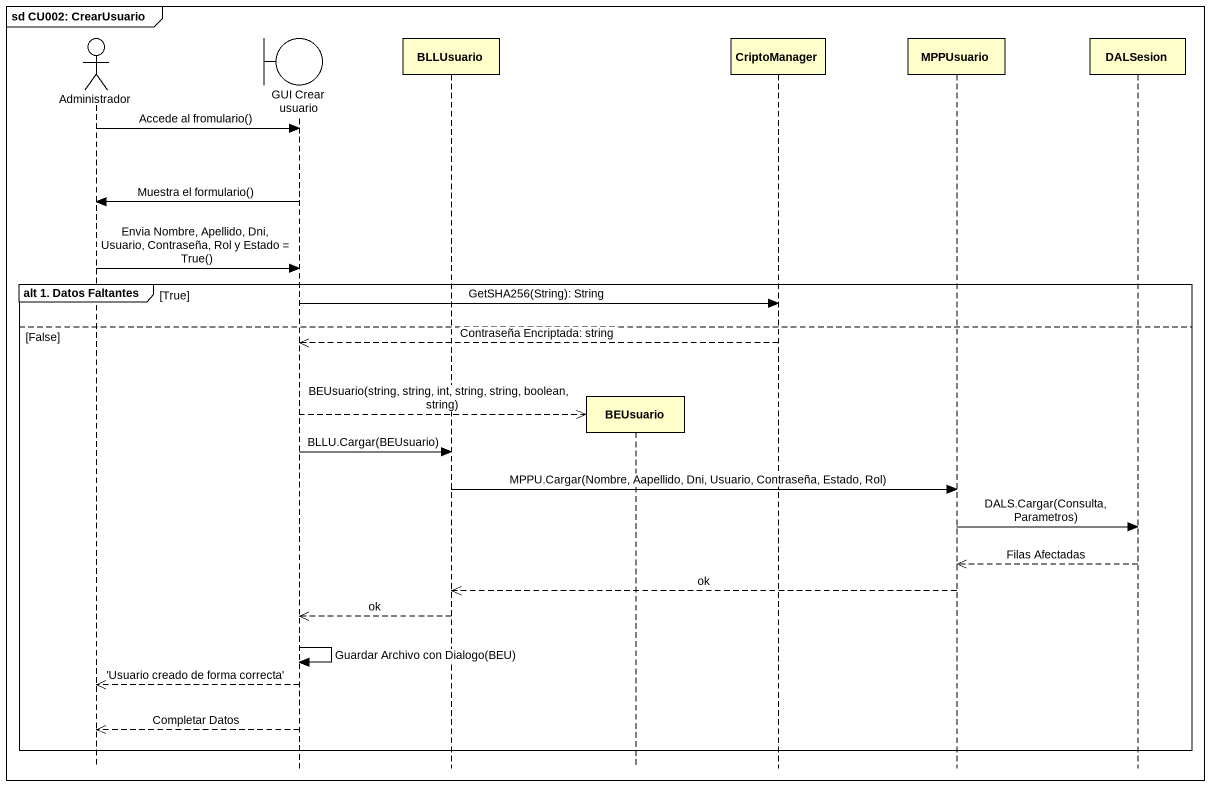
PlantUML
@startuml
mainframe sd CU002: CrearUsuario
hide footbox
actor Administrador
boundary "GUI Crear usuario" as GUI_Crear_usuario
participant BLLUsuario
participant BEUsuario
participant CriptoManager
participant MPPUsuario
participant DALSesion

Administrador -> GUI_Crear_usuario : Accede al fromulario()
GUI_Crear_usuario -> Administrador : Muestra el formulario()
Administrador -> GUI_Crear_usuario : Envia Nombre, Apellido, Dni, Usuario, Contraseña, Rol y Estado = True()
group alt 1. Datos Faltantes [True]
  GUI_Crear_usuario -> CriptoManager : GetSHA256(String): String
else False
  CriptoManager -->> GUI_Crear_usuario : Contraseña Encriptada: string
  GUI_Crear_usuario -->> BEUsuario ** : BEUsuario(string, string, int, string, string, boolean, string)
  GUI_Crear_usuario -> BLLUsuario : BLLU.Cargar(BEUsuario)
  BLLUsuario -> MPPUsuario : MPPU.Cargar(Nombre, Aapellido, Dni, Usuario, Contraseña, Estado, Rol)
  MPPUsuario -> DALSesion : DALS.Cargar(Consulta, Parametros)
  DALSesion -->> MPPUsuario : Filas Afectadas
  MPPUsuario -->> BLLUsuario : ok
  BLLUsuario -->> GUI_Crear_usuario : ok
  GUI_Crear_usuario -> GUI_Crear_usuario : Guardar Archivo con Dialogo(BEU)
  GUI_Crear_usuario -->> Administrador : 'Usuario creado de forma correcta'
  GUI_Crear_usuario -->> Administrador : Completar Datos
end
@enduml
